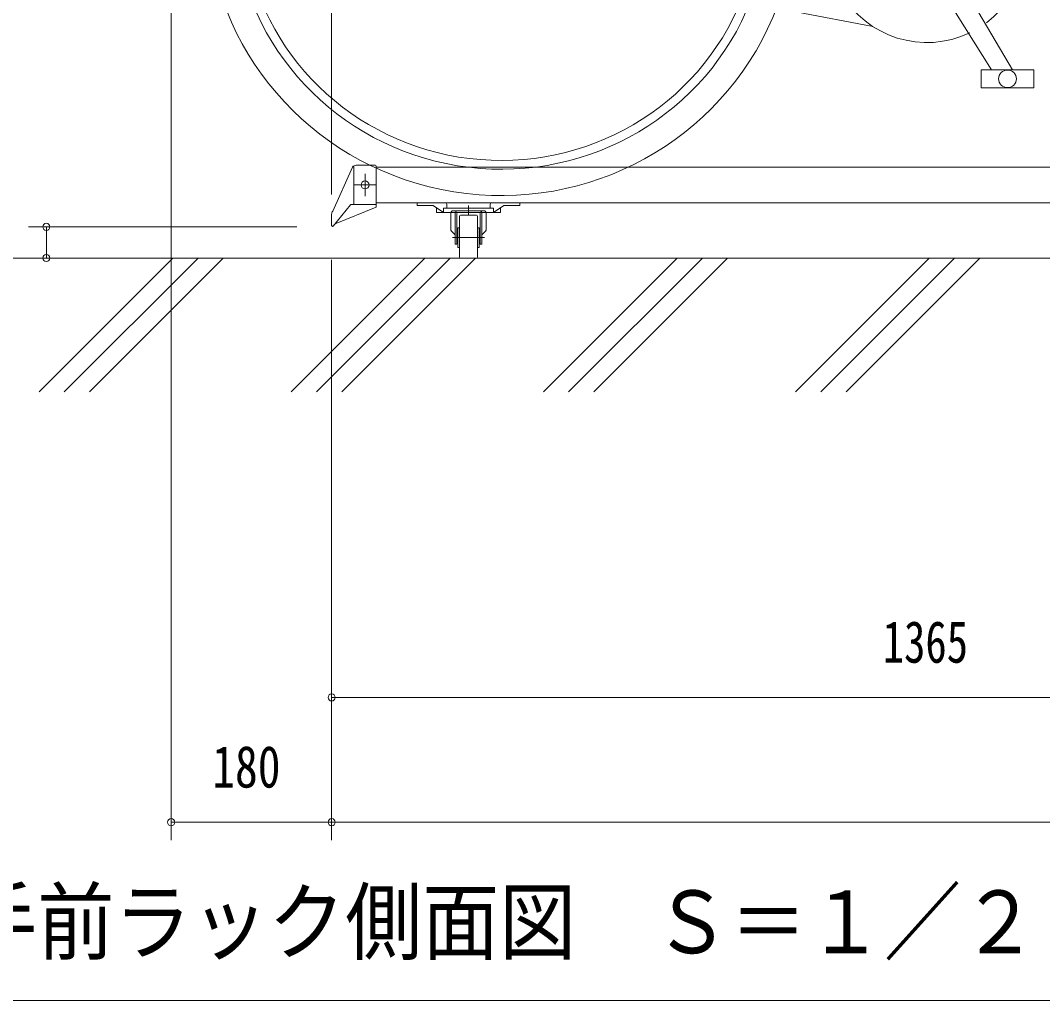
# Model space of a CAD drawing. Units: millimetres, scale not verified. Extents: x -5740 to 5740, y -4020 to 4020.
# Drawn here: x 2566 to 3713, y 298 to 1397 of the extents above; entities that cross this region are included whole.
import ezdxf
from ezdxf.enums import TextEntityAlignment as Align

# ---------------------------------------------------------------- set-up
doc = ezdxf.new("R2010")
doc.units = ezdxf.units.MM
doc.header["$LTSCALE"] = 10
doc.linetypes.add('USER4', pattern=[24, 12, -5, 2, -5])
doc.linetypes.add('USER5', pattern=[25, 6, -5, 2, -5, 2, -5])
for name, color, linetype, lineweight in [('0-0_0', 7, 'Continuous', 18), ('0-3_2ラック-03BODL', 7, 'Continuous', 18), ('0-5_2ラック-43THIN', 4, 'Continuous', 18), ('0-7_2ラック-63HATCH', 7, 'Continuous', 18), ('0-A_2ラック-Bラック前', 2, 'USER5', 18), ('0-E_2ラック-F寸法', 3, 'Continuous', 18), ('1-3_2-03BODL', 2, 'Continuous', 18)]:
    doc.layers.add(name, color=color, linetype=linetype, lineweight=lineweight)
doc.styles.add('ＭＳ ゴシック', font='')
doc.styles.get('ＭＳ ゴシック').set_extended_font_data('MS Gothic')

# ---------------------------------------------------------------- blocks, each defined once
blk = doc.blocks.new('jf')
at = {"layer": '1-3_2-03BODL'}
for p, q in [((9864.05, 5561.14), (9778.63, 5706.54)), ((9757.67, 5693.42), (9840.52, 5561.14)), ((9705.54, 5610.3), (9313.97, 5684.89)), ((9828.91, 5561.14), (9888, 5561.14)), ((9828.91, 5541.14), (9828.91, 5561.14)), ((9888, 5561.14), (9888, 5541.14)), ((9888, 5541.14), (9828.91, 5541.14))]:
    blk.add_line(p, q, dxfattribs=at)
for centre, major_axis, start_param, end_param in [((9768.06, 5700.13), (110, 0), 5.3641646, 11.4481575), ((9290.42, 5745.33), (330.2, 0), 3.2578034, 5.9303961), ((9290.42, 5745.33), (300.2, 0), 3.2684345, 5.9134917), ((9290.42, 5745.33), (290.2, 0), 3.2724676, 5.9070639)]:
    blk.add_ellipse(centre, major_axis=major_axis, ratio=0.984808, start_param=start_param, end_param=end_param, dxfattribs=at)
blk.add_ellipse((9858.46, 5551.14), major_axis=(10, 0), ratio=0.984808, dxfattribs=at)
blk = doc.blocks.new('ccrl')
at = {"layer": '0-7_2ラック-63HATCH'}
for p, q in [((8878.82, 5452.14), (8856.66, 5402.72)), ((8880.32, 5410.13), (8880.32, 5453.47)), ((8904.32, 5454.13), (8882.82, 5454.13)), ((8905.32, 5453.13), (8905.32, 5407.13)), ((8951.35, 5409.13), (8951.35, 5412.13)), ((9066.35, 5409.13), (9066.35, 5412.13)), ((8876.41, 5409.95), (8856.89, 5385.79)), ((8905.32, 5407.13), (8859.1, 5388.52)), ((8905.32, 5410.13), (8876.98, 5410.13)), ((8951.35, 5409.13), (8969.33, 5409.13)), ((8972.85, 5401.13), (8972.85, 5406.66)), ((8972.85, 5401.13), (9044.85, 5401.13)), ((9036.96, 5406.13), (8980.75, 5406.13)), ((8984.71, 5410.13), (8984.71, 5406.13)), ((8988.86, 5382.37), (8988.86, 5400.13)), ((8991.86, 5403.13), (9025.84, 5403.13)), ((8993.85, 5365.63), (8993.85, 5400.13)), ((8995.85, 5365.63), (8995.85, 5400.13)), ((9021.85, 5365.63), (9021.85, 5400.13)), ((9023.85, 5365.63), (9023.85, 5400.13)), ((9028.84, 5382.37), (9028.84, 5400.13)), ((9032.99, 5410.13), (9032.99, 5406.13)), ((9044.85, 5401.13), (9044.85, 5406.66)), ((9066.35, 5409.13), (9048.38, 5409.13)), ((8855.32, 5399.31), (8855.32, 5386.6)), ((8998.85, 5351.13), (8998.85, 5397.13)), ((8999.85, 5398.13), (9017.85, 5398.13)), ((9018.85, 5351.13), (9018.85, 5397.13)), ((8993.56, 5376.43), (8989.74, 5380.24)), ((8996.85, 5362.13), (8996.85, 5384.13)), ((8998.85, 5384.13), (8996.85, 5384.13)), ((9018.85, 5384.13), (9020.85, 5384.13)), ((9020.85, 5362.13), (9020.85, 5384.13)), ((9024.15, 5376.43), (9027.96, 5380.24)), ((8995.85, 5365.63), (8993.85, 5365.63)), ((9021.85, 5365.63), (9023.85, 5365.63)), ((8998.85, 5362.13), (8996.85, 5362.13)), ((9018.85, 5362.13), (9020.85, 5362.13)), ((9017.85, 5350.13), (8999.85, 5350.13))]:
    blk.add_line(p, q, dxfattribs=at)
at = {"layer": '0-7_2ラック-63HATCH', "color": 3, "linetype": 'USER4'}
for p, q in [((8892.82, 5444.63), (8892.82, 5419.63)), ((8880.32, 5432.13), (8905.32, 5432.13)), ((9008.85, 5409.13), (9008.85, 5398.13)), ((8990.85, 5373.13), (9026.85, 5373.13))]:
    blk.add_line(p, q, dxfattribs=at)
at = {"layer": '0-7_2ラック-63HATCH'}
for points in [[(8980.75, 5406.13), (8980.75, 5401.13), (8969.33, 5409.13)], [(9036.96, 5406.13), (9036.96, 5401.13), (9048.38, 5409.13)]]:
    blk.add_lwpolyline(points, dxfattribs=at)
blk.add_circle((8892.82, 5432.13), 4.5, dxfattribs=at)
for centre, radius, start, end in [((8882.82, 5449.13), 5, 90, 143.063), ((8904.32, 5453.13), 1, 0, 90), ((8982.71, 5410.13), 2, 0, 90), ((9034.99, 5410.13), 2, 90, 180), ((8860.32, 5399.31), 5, 136.974, 180), ((8876.98, 5409.13), 1, 90, 125), ((8991.86, 5400.13), 3, 90, 180), ((8996.85, 5400.13), 3, 90, 180), ((8996.85, 5400.13), 1, 90, 180), ((9020.85, 5400.13), 3, 0, 90), ((9020.85, 5400.13), 1, 0, 90), ((9025.84, 5400.13), 3, 0, 90), ((8999.85, 5397.13), 1, 90, 180), ((9017.85, 5397.13), 1, 0, 90), ((8856.32, 5386.6), 1, 180, 305), ((8991.86, 5382.37), 3, 180, 225), ((9025.84, 5382.37), 3, 315, 0), ((8992.85, 5375.72), 1, 0, 45), ((9024.85, 5375.72), 1, 135, 180), ((8999.85, 5351.13), 1, 180, 270), ((9017.85, 5351.13), 1, 270, 0)]:
    blk.add_arc(centre, radius, start, end, dxfattribs=at)
at = {"layer": '0-A_2ラック-Bラック前', "color": 7, "linetype": 'Continuous'}
for p, q in [((8905.32, 5452.13), (9835.32, 5452.13)), ((10195.32, 5412.13), (8905.32, 5412.13))]:
    blk.add_line(p, q, dxfattribs=at)

msp = doc.modelspace()

# ---------------------------------------------------------------- linework, layer by layer
at = {"layer": '0-3_2ラック-03BODL'}
msp.add_line((4915.32, 1130.27), (1235.32, 1130.27), dxfattribs=at)
at = {"layer": '0-5_2ラック-43THIN'}
for p, q in [((2587.19, 980.27), (2737.19, 1130.27)), ((2615.48, 980.27), (2765.48, 1130.27)), ((2643.76, 980.27), (2793.76, 1130.27)), ((2870.04, 980.27), (3020.04, 1130.27)), ((2898.32, 980.27), (3048.32, 1130.27)), ((2926.6, 980.27), (3076.6, 1130.27)), ((3152.88, 980.27), (3302.88, 1130.27)), ((3181.16, 980.27), (3331.16, 1130.27)), ((3209.45, 980.27), (3359.45, 1130.27)), ((3435.72, 980.27), (3585.72, 1130.27)), ((3464, 980.27), (3614, 1130.27)), ((3492.29, 980.27), (3642.29, 1130.27))]:
    msp.add_line(p, q, dxfattribs=at)
at = {"layer": '0-E_2ラック-F寸法'}
for p, q in [((2915.32, 2825.18), (2915.32, 1201.46)), ((2735.32, 477.51), (2735.32, 1473.31)), ((2575.32, 1165.22), (2876.12, 1165.22)), ((2595.32, 1130.27), (2595.32, 1165.22)), ((2915.32, 477.51), (2915.32, 1128.31)), ((4280.32, 637.51), (2915.32, 637.51)), ((2915.32, 497.51), (2735.32, 497.51)), ((4915.32, 497.51), (2915.32, 497.51)), ((2357.43, 297.51), (4157.43, 297.51))]:
    msp.add_line(p, q, dxfattribs=at)
for centre, start, end in [((2595.32, 1165.22), 0, 180), ((2595.32, 1165.22), 180, 0), ((2595.32, 1130.27), 0, 180), ((2595.32, 1130.27), 180, 0), ((2915.32, 637.51), 0, 180), ((2915.32, 637.51), 180, 0), ((2735.32, 497.51), 0, 180), ((2735.32, 497.51), 180, 0), ((2915.32, 497.51), 0, 180), ((2915.32, 497.51), 180, 0)]:
    msp.add_arc(centre, 4, start, end, dxfattribs=at)

# ---------------------------------------------------------------- block references
at = {"layer": '0-0_0'}
for name, p in [('jf', (-6185, -4219.87)), ('ccrl', (-5940, -4219.87))]:
    msp.add_blockref(name, p, dxfattribs=at)

# ---------------------------------------------------------------- texts
at = {"layer": '0-E_2ラック-F寸法', "color": 7, "style": 'ＭＳ ゴシック'}
for s, height, width, p in [('1365', 46.89, 0.75, (3533.47, 662.31)), ('180', 46.89, 0.8, (2781.41, 522.31)), ('手前ラック側面図\u3000Ｓ＝１／２０', 70.33, 0.9, (2498.86, 329.54))]:
    msp.add_text(s, height=height, dxfattribs=dict(at, width=width)).set_placement(p, align=Align.BOTTOM_LEFT)

doc.saveas('drawing.dxf')
